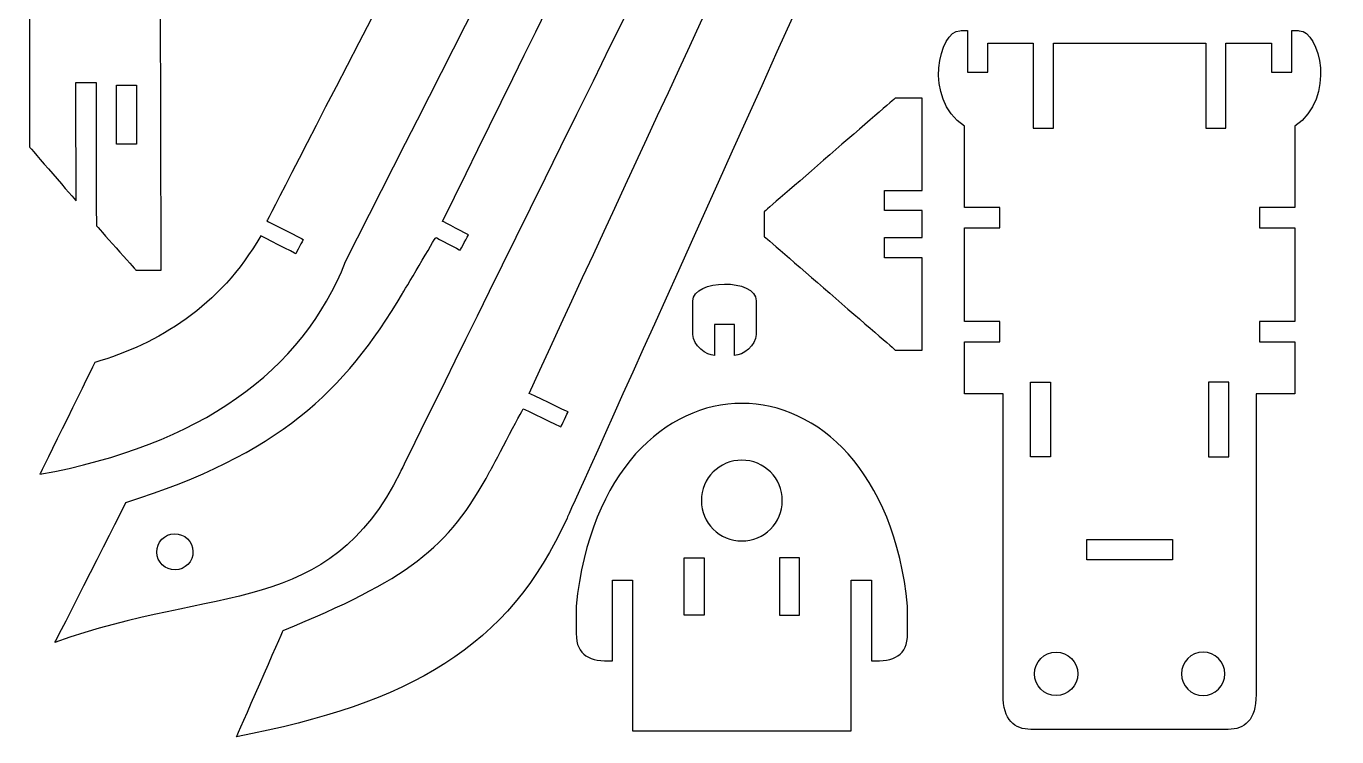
# Model space of a CAD drawing. Header units: centimetres. Extents: x -1416 to 662, y 154 to 1327.
# Drawn here: x -851.5 to -355.9, y 549 to 817.9 of the extents above; entities that cross this region are included whole.
import ezdxf

# ---------------------------------------------------------------- set-up
doc = ezdxf.new("R2010")
doc.units = ezdxf.units.CM
doc.header["$MEASUREMENT"] = 0
doc.layers.add('Camada 1', color=3, linetype='Continuous')

msp = doc.modelspace()

# ---------------------------------------------------------------- linework, layer by layer
at = {"layer": 'Camada 1', "lineweight": 25}
for points, knots in [([(-439.33872, 1309.54145), (-437.68137, 1311.28262), (-435.43601, 1312.27068), (-432.8414, 1312.27068), (-432.8414, 1312.27068), (-427.815756, 1312.27068), (-423.741342, 1308.19652), (-423.741342, 1303.171384), (-423.741342, 1303.171384), (-423.741342, 1298.145994), (-427.815756, 1294.071326), (-432.8414, 1294.071326), (-432.8414, 1294.071326), (-432.8414, 1294.071326), (-432.8414, 1294.071326), (-432.841654, 1294.071326), (-432.841654, 1294.071326), (-435.520084, 1294.071326), (-437.927242, 1295.228804), (-439.592466, 1297.07005), (-439.592466, 1297.07005), (-537.202126, 1109.411802), (-634.127764, 919.62986), (-730.736664, 728.86189), (-730.736664, 728.86189), (-747.140492, 687.119022), (-785.777194, 659.365712), (-846.372704, 648.320522), (-846.372704, 648.320522), (-846.372704, 648.320522), (-825.580772, 690.638192), (-825.580772, 690.638192), (-825.580772, 690.638192), (-801.496492, 697.751208), (-778.406114, 711.581254), (-762.859536, 738.578406), (-762.859536, 738.578406), (-762.859536, 738.578406), (-749.562128, 731.7613), (-749.562128, 731.7613), (-749.562128, 731.7613), (-749.562128, 731.7613), (-746.784384, 737.178866), (-746.784384, 737.178866), (-746.784384, 737.178866), (-746.784384, 737.178866), (-760.494288, 744.209078), (-760.494288, 744.209078), (-760.494288, 744.209078), (-760.494288, 744.209078), (-477.46666, 1293.302214), (-477.46666, 1293.302214), (-477.46666, 1293.302214), (-477.46666, 1293.302214), (-466.080094, 1287.464024), (-466.080094, 1287.464024), (-466.080094, 1287.464024), (-466.080094, 1287.464024), (-463.30235, 1292.881844), (-463.30235, 1292.881844), (-463.30235, 1292.881844), (-463.30235, 1292.881844), (-475.031816, 1298.896564), (-475.031816, 1298.896564), (-475.031816, 1298.896564), (-469.857582, 1306.786312), (-463.387694, 1310.48252), (-455.389996, 1308.772338), (-455.389996, 1308.772338), (-457.477114, 1310.438324), (-458.818488, 1313.008042), (-458.818488, 1315.889418), (-458.818488, 1315.889418), (-458.818488, 1320.914808), (-454.744074, 1324.989222), (-449.718684, 1324.989222), (-449.718684, 1324.989222), (-444.693294, 1324.989222), (-440.61888, 1320.914808), (-440.61888, 1315.889418), (-440.61888, 1315.889418), (-440.61888, 1315.889418), (-440.61888, 1315.88891), (-440.61888, 1315.88891), (-440.61888, 1315.88891), (-440.61888, 1315.88891), (-440.61888, 1315.888402), (-440.61888, 1315.888402), (-440.61888, 1315.888402), (-440.61888, 1315.888402), (-440.61888, 1315.88764), (-440.61888, 1315.88764), (-440.61888, 1315.88764), (-440.61888, 1314.403264), (-440.975242, 1313.001692), (-441.60567, 1311.764204), (-441.60567, 1311.764204), (-441.60567, 1311.764204), (-439.33872, 1309.54145), (-439.33872, 1309.54145)], [0, 0, 0, 0, 0.0384615385, 0.0384615385, 0.0384615385, 0.0384615485, 0.0769230769, 0.0769230769, 0.0769230769, 0.0769230869, 0.1153846154, 0.1153846154, 0.1153846154, 0.1153846254, 0.1538461538, 0.1538461538, 0.1538461538, 0.1538461638, 0.1923076923, 0.1923076923, 0.1923076923, 0.1923077023, 0.2307692308, 0.2307692308, 0.2307692308, 0.2307692408, 0.2692307692, 0.2692307692, 0.2692307692, 0.2692307792, 0.3076923077, 0.3076923077, 0.3076923077, 0.3076923177, 0.3461538462, 0.3461538462, 0.3461538462, 0.3461538562, 0.3846153846, 0.3846153846, 0.3846153846, 0.3846153946, 0.4230769231, 0.4230769231, 0.4230769231, 0.4230769331, 0.4615384615, 0.4615384615, 0.4615384615, 0.4615384715, 0.5, 0.5, 0.5, 0.50000001, 0.5384615385, 0.5384615385, 0.5384615385, 0.5384615485, 0.5769230769, 0.5769230769, 0.5769230769, 0.5769230869, 0.6153846154, 0.6153846154, 0.6153846154, 0.6153846254, 0.6538461538, 0.6538461538, 0.6538461538, 0.6538461638, 0.6923076923, 0.6923076923, 0.6923076923, 0.6923077023, 0.7307692308, 0.7307692308, 0.7307692308, 0.7307692408, 0.7692307692, 0.7692307692, 0.7692307692, 0.7692307792, 0.8076923077, 0.8076923077, 0.8076923077, 0.8076923177, 0.8461538462, 0.8461538462, 0.8461538462, 0.8461538562, 0.8846153846, 0.8846153846, 0.8846153846, 0.8846153946, 0.9230769231, 0.9230769231, 0.9230769231, 0.9230769331, 1, 1, 1, 1]), ([(-417.393628, 1303.168844), (-417.393628, 1303.168844), (-406.961848, 1297.68727), (-406.961848, 1297.68727), (-406.961848, 1297.68727), (-406.961848, 1297.68727), (-410.029152, 1291.85035), (-410.029152, 1291.85035), (-410.029152, 1291.85035), (-410.029152, 1291.85035), (-420.09187, 1297.137614), (-420.09187, 1297.137614), (-420.09187, 1297.137614), (-518.974832, 1104.335612), (-598.3224, 938.740312), (-694.041792, 744.019594), (-694.041792, 744.019594), (-694.041792, 744.019594), (-684.322736, 738.911654), (-684.322736, 738.911654), (-684.322736, 738.911654), (-684.322736, 738.911654), (-687.389532, 733.074734), (-687.389532, 733.074734), (-687.389532, 733.074734), (-687.389532, 733.074734), (-696.664088, 737.94747), (-696.664088, 737.94747), (-696.664088, 737.94747), (-696.664088, 737.94747), (-709.226928, 716.76514), (-709.226928, 716.76514), (-709.226928, 716.76514), (-731.322896, 679.50715), (-756.030746, 655.935188), (-813.83251, 637.635504), (-813.83251, 637.635504), (-813.83251, 637.635504), (-840.670912, 584.674218), (-840.670912, 584.674218), (-840.670912, 584.674218), (-779.493742, 606.838766), (-737.28326, 593.956394), (-710.038458, 649.257782), (-710.038458, 649.257782), (-710.038458, 649.257782), (-395.917928, 1286.827246), (-395.917928, 1286.827246), (-395.917928, 1286.827246), (-392.637518, 1293.486618), (-392.542776, 1298.990036), (-399.0467, 1303.43021), (-399.0467, 1303.43021), (-399.0467, 1303.43021), (-412.466536, 1312.28973), (-412.466536, 1312.28973), (-412.466536, 1312.28973), (-412.466536, 1312.28973), (-417.393628, 1303.168844), (-417.393628, 1303.168844)], [0, 0, 0, 0, 0.0625, 0.0625, 0.0625, 0.06250001, 0.125, 0.125, 0.125, 0.12500001, 0.1875, 0.1875, 0.1875, 0.18750001, 0.25, 0.25, 0.25, 0.25000001, 0.3125, 0.3125, 0.3125, 0.31250001, 0.375, 0.375, 0.375, 0.37500001, 0.4375, 0.4375, 0.4375, 0.43750001, 0.5, 0.5, 0.5, 0.50000001, 0.5625, 0.5625, 0.5625, 0.56250001, 0.625, 0.625, 0.625, 0.62500001, 0.6875, 0.6875, 0.6875, 0.68750001, 0.75, 0.75, 0.75, 0.75000001, 0.8125, 0.8125, 0.8125, 0.81250001, 0.875, 0.875, 0.875, 0.87500001, 1, 1, 1, 1]), ([(-807.279564, 1268.593094), (-807.279564, 1268.593094), (-807.197522, 1236.0275), (-807.197522, 1236.0275), (-807.197522, 1236.0275), (-807.197522, 1236.0275), (-800.189408, 1236.045534), (-800.189408, 1236.045534), (-800.189408, 1236.045534), (-800.189408, 1236.045534), (-800.139116, 1215.909938), (-800.139116, 1215.909938), (-800.139116, 1215.909938), (-800.139116, 1215.909938), (-808.899068, 1215.887332), (-808.899068, 1215.887332), (-808.899068, 1215.887332), (-808.899068, 1215.887332), (-808.932088, 1229.252304), (-808.932088, 1229.252304), (-808.932088, 1229.252304), (-808.932088, 1229.252304), (-816.562502, 1229.233254), (-816.562502, 1229.233254), (-816.562502, 1229.233254), (-816.562502, 1229.233254), (-816.505098, 1206.428626), (-816.505098, 1206.428626), (-816.505098, 1206.428626), (-816.505098, 1206.428626), (-830.99783, 1199.82361), (-830.99783, 1199.82361), (-830.99783, 1199.82361), (-830.99783, 1199.82361), (-830.085716, 836.78014), (-830.085716, 836.78014), (-830.085716, 836.78014), (-830.085716, 836.78014), (-800.76548, 836.8538), (-800.76548, 836.8538), (-800.76548, 836.8538), (-800.76548, 836.8538), (-800.485826, 725.622628), (-800.485826, 725.622628), (-800.485826, 725.622628), (-800.485826, 725.622628), (-810.024034, 725.598498), (-810.024034, 725.598498), (-810.024034, 725.598498), (-810.024034, 725.598498), (-825.000382, 742.37215), (-825.000382, 742.37215), (-825.000382, 742.37215), (-825.000382, 742.37215), (-825.13678, 796.554668), (-825.13678, 796.554668), (-825.13678, 796.554668), (-825.13678, 796.554668), (-832.766686, 796.535618), (-832.766686, 796.535618), (-832.766686, 796.535618), (-832.766686, 796.535618), (-832.654418, 751.755418), (-832.654418, 751.755418), (-832.654418, 751.755418), (-832.654418, 751.755418), (-850.322912, 772.174224), (-850.322912, 772.174224), (-850.322912, 772.174224), (-850.322912, 772.174224), (-849.634826, 1200.72912), (-849.634826, 1200.72912), (-849.634826, 1200.72912), (-851.52992, 1240.80905), (-823.60389, 1250.004612), (-807.279564, 1268.593094)], [0, 0, 0, 0, 0.05, 0.05, 0.05, 0.05000001, 0.1, 0.1, 0.1, 0.10000001, 0.15, 0.15, 0.15, 0.15000001, 0.2, 0.2, 0.2, 0.20000001, 0.25, 0.25, 0.25, 0.25000001, 0.3, 0.3, 0.3, 0.30000001, 0.35, 0.35, 0.35, 0.35000001, 0.4, 0.4, 0.4, 0.40000001, 0.45, 0.45, 0.45, 0.45000001, 0.5, 0.5, 0.5, 0.50000001, 0.55, 0.55, 0.55, 0.55000001, 0.6, 0.6, 0.6, 0.60000001, 0.65, 0.65, 0.65, 0.65000001, 0.7, 0.7, 0.7, 0.70000001, 0.75, 0.75, 0.75, 0.75000001, 0.8, 0.8, 0.8, 0.80000001, 0.85, 0.85, 0.85, 0.85000001, 0.9, 0.9, 0.9, 0.90000001, 1, 1, 1, 1]), ([(-400.699732, 1245.575106), (-400.699732, 1245.575106), (-390.516618, 1240.728786), (-390.516618, 1240.728786), (-390.516618, 1240.728786), (-390.516618, 1240.728786), (-393.205716, 1235.07881), (-393.205716, 1235.07881), (-393.205716, 1235.07881), (-393.205716, 1235.07881), (-403.031706, 1239.755204), (-403.031706, 1239.755204), (-403.031706, 1239.755204), (-488.136184, 1052.589462), (-574.97853, 865.826056), (-661.360882, 678.958764), (-661.360882, 678.958764), (-661.360882, 678.958764), (-646.612372, 671.938204), (-646.612372, 671.938204), (-646.612372, 671.938204), (-646.612372, 671.938204), (-649.301216, 666.288482), (-649.301216, 666.288482), (-649.301216, 666.288482), (-649.301216, 666.288482), (-663.619704, 673.102794), (-663.619704, 673.102794), (-663.619704, 673.102794), (-663.619704, 673.102794), (-676.14546, 649.488668), (-676.14546, 649.488668), (-676.14546, 649.488668), (-691.727344, 620.11179), (-707.853804, 608.395532), (-754.386858, 589.209642), (-754.386858, 589.209642), (-754.386858, 589.209642), (-771.982962, 549.01592), (-771.982962, 549.01592), (-771.982962, 549.01592), (-706.48322, 561.671978), (-669.089086, 582.692256), (-646.996674, 631.785376), (-646.996674, 631.785376), (-646.996674, 631.785376), (-377.612148, 1230.385906), (-377.612148, 1230.385906), (-377.612148, 1230.385906), (-374.720866, 1236.811344), (-375.885202, 1241.59391), (-382.21793, 1245.559866), (-382.21793, 1245.559866), (-382.21793, 1245.559866), (-396.639034, 1254.106204), (-396.639034, 1254.106204), (-396.639034, 1254.106204), (-396.639034, 1254.106204), (-400.699732, 1245.575106), (-400.699732, 1245.575106)], [0, 0, 0, 0, 0.0625, 0.0625, 0.0625, 0.06250001, 0.125, 0.125, 0.125, 0.12500001, 0.1875, 0.1875, 0.1875, 0.18750001, 0.25, 0.25, 0.25, 0.25000001, 0.3125, 0.3125, 0.3125, 0.31250001, 0.375, 0.375, 0.375, 0.37500001, 0.4375, 0.4375, 0.4375, 0.43750001, 0.5, 0.5, 0.5, 0.50000001, 0.5625, 0.5625, 0.5625, 0.56250001, 0.625, 0.625, 0.625, 0.62500001, 0.6875, 0.6875, 0.6875, 0.68750001, 0.75, 0.75, 0.75, 0.75000001, 0.8125, 0.8125, 0.8125, 0.81250001, 0.875, 0.875, 0.875, 0.87500001, 1, 1, 1, 1]), ([(-396.93977, 551.803316), (-390.840976, 551.803316), (-386.415026, 555.25543), (-386.415026, 564.958738), (-386.415026, 564.958738), (-386.415026, 564.958738), (-386.415026, 678.756326), (-386.415026, 678.756326), (-386.415026, 678.756326), (-386.415026, 678.756326), (-371.778784, 678.756326), (-371.778784, 678.756326), (-371.778784, 678.756326), (-371.778784, 678.756326), (-371.778784, 698.454788), (-371.778784, 698.454788), (-371.778784, 698.454788), (-371.778784, 698.454788), (-385.1783, 698.454788), (-385.1783, 698.454788), (-385.1783, 698.454788), (-385.1783, 698.454788), (-385.1783, 706.082154), (-385.1783, 706.082154), (-385.1783, 706.082154), (-385.1783, 706.082154), (-371.778784, 706.082154), (-371.778784, 706.082154), (-371.778784, 706.082154), (-371.778784, 706.082154), (-371.778784, 741.619548), (-371.778784, 741.619548), (-371.778784, 741.619548), (-371.778784, 741.619548), (-385.1783, 741.619548), (-385.1783, 741.619548), (-385.1783, 741.619548), (-385.1783, 741.619548), (-385.1783, 749.246914), (-385.1783, 749.246914), (-385.1783, 749.246914), (-385.1783, 749.246914), (-371.778784, 749.246914), (-371.778784, 749.246914), (-371.778784, 749.246914), (-371.778784, 749.246914), (-371.778784, 780.083276), (-371.778784, 780.083276), (-371.778784, 780.083276), (-355.910896, 790.721304), (-362.477812, 816.162706), (-370.097304, 816.174644), (-370.097304, 816.174644), (-370.097304, 816.174644), (-372.971314, 816.179216), (-372.971314, 816.179216), (-372.971314, 816.179216), (-372.971314, 816.179216), (-372.971314, 800.497256), (-372.971314, 800.497256), (-372.971314, 800.497256), (-372.971314, 800.497256), (-380.59868, 800.497256), (-380.59868, 800.497256), (-380.59868, 800.497256), (-380.59868, 800.497256), (-380.59868, 811.465484), (-380.59868, 811.465484), (-380.59868, 811.465484), (-380.59868, 811.465484), (-397.817594, 811.465484), (-397.817594, 811.465484), (-397.817594, 811.465484), (-397.817594, 811.465484), (-397.817594, 779.259808), (-397.817594, 779.259808), (-397.817594, 779.259808), (-397.817594, 779.259808), (-405.445214, 779.259808), (-405.445214, 779.259808), (-405.445214, 779.259808), (-405.445214, 779.259808), (-405.445214, 811.465484), (-405.445214, 811.465484), (-405.445214, 811.465484), (-405.445214, 811.465484), (-463.087974, 811.465484), (-463.087974, 811.465484), (-463.087974, 811.465484), (-463.087974, 811.465484), (-463.087974, 779.259808), (-463.087974, 779.259808), (-463.087974, 779.259808), (-463.087974, 779.259808), (-470.71534, 779.259808), (-470.71534, 779.259808), (-470.71534, 779.259808), (-470.71534, 779.259808), (-470.71534, 811.465484), (-470.71534, 811.465484), (-470.71534, 811.465484), (-470.71534, 811.465484), (-487.934254, 811.465484), (-487.934254, 811.465484), (-487.934254, 811.465484), (-487.934254, 811.465484), (-487.934254, 800.497256), (-487.934254, 800.497256), (-487.934254, 800.497256), (-487.934254, 800.497256), (-495.56162, 800.497256), (-495.56162, 800.497256), (-495.56162, 800.497256), (-495.56162, 800.497256), (-495.56162, 816.179216), (-495.56162, 816.179216), (-495.56162, 816.179216), (-495.56162, 816.179216), (-498.43563, 816.174644), (-498.43563, 816.174644), (-498.43563, 816.174644), (-506.054868, 816.162706), (-512.621784, 790.721304), (-496.753896, 780.083276), (-496.753896, 780.083276), (-496.753896, 780.083276), (-496.753896, 749.246914), (-496.753896, 749.246914), (-496.753896, 749.246914), (-496.753896, 749.246914), (-483.354888, 749.246914), (-483.354888, 749.246914), (-483.354888, 749.246914), (-483.354888, 749.246914), (-483.354888, 741.619548), (-483.354888, 741.619548), (-483.354888, 741.619548), (-483.354888, 741.619548), (-496.753896, 741.619548), (-496.753896, 741.619548), (-496.753896, 741.619548), (-496.753896, 741.619548), (-496.753896, 706.082154), (-496.753896, 706.082154), (-496.753896, 706.082154), (-496.753896, 706.082154), (-483.354888, 706.082154), (-483.354888, 706.082154), (-483.354888, 706.082154), (-483.354888, 706.082154), (-483.354888, 698.454788), (-483.354888, 698.454788), (-483.354888, 698.454788), (-483.354888, 698.454788), (-496.753896, 698.454788), (-496.753896, 698.454788), (-496.753896, 698.454788), (-496.753896, 698.454788), (-496.753896, 678.756326), (-496.753896, 678.756326), (-496.753896, 678.756326), (-496.753896, 678.756326), (-482.117654, 678.756326), (-482.117654, 678.756326), (-482.117654, 678.756326), (-482.117654, 678.756326), (-482.117654, 564.958738), (-482.117654, 564.958738), (-482.117654, 564.958738), (-482.117654, 555.25543), (-477.691958, 551.803316), (-471.59291, 551.803316), (-471.59291, 551.803316), (-471.59291, 551.803316), (-396.93977, 551.803316), (-396.93977, 551.803316)], [0, 0, 0, 0, 0.0222222222, 0.0222222222, 0.0222222222, 0.0222222322, 0.0444444444, 0.0444444444, 0.0444444444, 0.0444444544, 0.0666666667, 0.0666666667, 0.0666666667, 0.0666666767, 0.0888888889, 0.0888888889, 0.0888888889, 0.0888888989, 0.1111111111, 0.1111111111, 0.1111111111, 0.1111111211, 0.1333333333, 0.1333333333, 0.1333333333, 0.1333333433, 0.1555555556, 0.1555555556, 0.1555555556, 0.1555555656, 0.1777777778, 0.1777777778, 0.1777777778, 0.1777777878, 0.2, 0.2, 0.2, 0.20000001, 0.2222222222, 0.2222222222, 0.2222222222, 0.2222222322, 0.2444444444, 0.2444444444, 0.2444444444, 0.2444444544, 0.2666666667, 0.2666666667, 0.2666666667, 0.2666666767, 0.2888888889, 0.2888888889, 0.2888888889, 0.2888888989, 0.3111111111, 0.3111111111, 0.3111111111, 0.3111111211, 0.3333333333, 0.3333333333, 0.3333333333, 0.3333333433, 0.3555555556, 0.3555555556, 0.3555555556, 0.3555555656, 0.3777777778, 0.3777777778, 0.3777777778, 0.3777777878, 0.4, 0.4, 0.4, 0.40000001, 0.4222222222, 0.4222222222, 0.4222222222, 0.4222222322, 0.4444444444, 0.4444444444, 0.4444444444, 0.4444444544, 0.4666666667, 0.4666666667, 0.4666666667, 0.4666666767, 0.4888888889, 0.4888888889, 0.4888888889, 0.4888888989, 0.5111111111, 0.5111111111, 0.5111111111, 0.5111111211, 0.5333333333, 0.5333333333, 0.5333333333, 0.5333333433, 0.5555555556, 0.5555555556, 0.5555555556, 0.5555555656, 0.5777777778, 0.5777777778, 0.5777777778, 0.5777777878, 0.6, 0.6, 0.6, 0.60000001, 0.6222222222, 0.6222222222, 0.6222222222, 0.6222222322, 0.6444444444, 0.6444444444, 0.6444444444, 0.6444444544, 0.6666666667, 0.6666666667, 0.6666666667, 0.6666666767, 0.6888888889, 0.6888888889, 0.6888888889, 0.6888888989, 0.7111111111, 0.7111111111, 0.7111111111, 0.7111111211, 0.7333333333, 0.7333333333, 0.7333333333, 0.7333333433, 0.7555555556, 0.7555555556, 0.7555555556, 0.7555555656, 0.7777777778, 0.7777777778, 0.7777777778, 0.7777777878, 0.8, 0.8, 0.8, 0.80000001, 0.8222222222, 0.8222222222, 0.8222222222, 0.8222222322, 0.8444444444, 0.8444444444, 0.8444444444, 0.8444444544, 0.8666666667, 0.8666666667, 0.8666666667, 0.8666666767, 0.8888888889, 0.8888888889, 0.8888888889, 0.8888888989, 0.9111111111, 0.9111111111, 0.9111111111, 0.9111111211, 0.9333333333, 0.9333333333, 0.9333333333, 0.9333333433, 0.9555555556, 0.9555555556, 0.9555555556, 0.9555555656, 1, 1, 1, 1]), ([(-809.761144, 773.255502), (-809.761144, 773.255502), (-809.817278, 795.579816), (-809.817278, 795.579816), (-809.817278, 795.579816), (-809.817278, 795.579816), (-817.389018, 795.560766), (-817.389018, 795.560766), (-817.389018, 795.560766), (-817.389018, 795.560766), (-817.332884, 773.236452), (-817.332884, 773.236452), (-817.332884, 773.236452), (-817.332884, 773.236452), (-809.761144, 773.255502), (-809.761144, 773.255502)], [0, 0, 0, 0, 0.2, 0.2, 0.2, 0.20000001, 0.4, 0.4, 0.4, 0.40000001, 0.6, 0.6, 0.6, 0.60000001, 1, 1, 1, 1]), ([(-512.669282, 737.876858), (-512.669282, 737.876858), (-526.894552, 737.876858), (-526.894552, 737.876858), (-526.894552, 737.876858), (-526.894552, 737.876858), (-526.894552, 730.249492), (-526.894552, 730.249492), (-526.894552, 730.249492), (-526.894552, 730.249492), (-512.669282, 730.249492), (-512.669282, 730.249492), (-512.669282, 730.249492), (-512.669282, 730.249492), (-512.669282, 695.336938), (-512.669282, 695.336938), (-512.669282, 695.336938), (-512.669282, 695.336938), (-522.865096, 695.336938), (-522.865096, 695.336938), (-522.865096, 695.336938), (-522.865096, 695.336938), (-572.44615, 738.339392), (-572.44615, 738.339392), (-572.44615, 738.339392), (-572.44615, 738.339392), (-572.44615, 747.669066), (-572.44615, 747.669066), (-572.44615, 747.669066), (-572.44615, 747.669066), (-522.865096, 790.67152), (-522.865096, 790.67152), (-522.865096, 790.67152), (-522.865096, 790.67152), (-512.669282, 790.67152), (-512.669282, 790.67152), (-512.669282, 790.67152), (-512.669282, 790.67152), (-512.669282, 755.758712), (-512.669282, 755.758712), (-512.669282, 755.758712), (-512.669282, 755.758712), (-526.894552, 755.758712), (-526.894552, 755.758712), (-526.894552, 755.758712), (-526.894552, 755.758712), (-526.894552, 748.131092), (-526.894552, 748.131092), (-526.894552, 748.131092), (-526.894552, 748.131092), (-512.669282, 748.131092), (-512.669282, 748.131092), (-512.669282, 748.131092), (-512.669282, 748.131092), (-512.669282, 737.876858), (-512.669282, 737.876858)], [0, 0, 0, 0, 0.0666666667, 0.0666666667, 0.0666666667, 0.0666666767, 0.1333333333, 0.1333333333, 0.1333333333, 0.1333333433, 0.2, 0.2, 0.2, 0.20000001, 0.2666666667, 0.2666666667, 0.2666666667, 0.2666666767, 0.3333333333, 0.3333333333, 0.3333333333, 0.3333333433, 0.4, 0.4, 0.4, 0.40000001, 0.4666666667, 0.4666666667, 0.4666666667, 0.4666666767, 0.5333333333, 0.5333333333, 0.5333333333, 0.5333333433, 0.6, 0.6, 0.6, 0.60000001, 0.6666666667, 0.6666666667, 0.6666666667, 0.6666666767, 0.7333333333, 0.7333333333, 0.7333333333, 0.7333333433, 0.8, 0.8, 0.8, 0.80000001, 0.8666666667, 0.8666666667, 0.8666666667, 0.8666666767, 1, 1, 1, 1]), ([(-583.623166, 693.306208), (-580.626982, 693.306208), (-575.46494, 697.061852), (-575.46494, 701.231262), (-575.46494, 701.231262), (-575.46494, 701.231262), (-575.46494, 713.901798), (-575.46494, 713.901798), (-575.46494, 713.901798), (-575.46494, 722.658194), (-599.40825, 722.170514), (-599.40825, 713.901798), (-599.40825, 713.901798), (-599.40825, 713.901798), (-599.40825, 701.231262), (-599.40825, 701.231262), (-599.40825, 701.231262), (-599.40825, 697.060074), (-594.246462, 693.306208), (-591.250278, 693.306208), (-591.250278, 693.306208), (-591.250278, 693.306208), (-591.250278, 704.979286), (-591.250278, 704.979286), (-591.250278, 704.979286), (-591.250278, 704.979286), (-583.623166, 704.979286), (-583.623166, 704.979286), (-583.623166, 704.979286), (-583.623166, 704.979286), (-583.623166, 693.306208), (-583.623166, 693.306208)], [0, 0, 0, 0, 0.1111111111, 0.1111111111, 0.1111111111, 0.1111111211, 0.2222222222, 0.2222222222, 0.2222222222, 0.2222222322, 0.3333333333, 0.3333333333, 0.3333333333, 0.3333333433, 0.4444444444, 0.4444444444, 0.4444444444, 0.4444444544, 0.5555555556, 0.5555555556, 0.5555555556, 0.5555555656, 0.6666666667, 0.6666666667, 0.6666666667, 0.6666666767, 0.7777777778, 0.7777777778, 0.7777777778, 0.7777777878, 1, 1, 1, 1]), ([(-471.794332, 683.18253), (-471.794332, 683.18253), (-471.794332, 654.89709), (-471.794332, 654.89709), (-471.794332, 654.89709), (-471.794332, 654.89709), (-464.166966, 654.89709), (-464.166966, 654.89709), (-464.166966, 654.89709), (-464.166966, 654.89709), (-464.166966, 683.18253), (-464.166966, 683.18253), (-464.166966, 683.18253), (-464.166966, 683.18253), (-471.794332, 683.18253), (-471.794332, 683.18253)], [0, 0, 0, 0, 0.2, 0.2, 0.2, 0.20000001, 0.4, 0.4, 0.4, 0.40000001, 0.6, 0.6, 0.6, 0.60000001, 1, 1, 1, 1]), ([(-396.738348, 683.18253), (-396.738348, 683.18253), (-396.738348, 654.89709), (-396.738348, 654.89709), (-396.738348, 654.89709), (-396.738348, 654.89709), (-404.365968, 654.89709), (-404.365968, 654.89709), (-404.365968, 654.89709), (-404.365968, 654.89709), (-404.365968, 683.18253), (-404.365968, 683.18253), (-404.365968, 683.18253), (-404.365968, 683.18253), (-396.738348, 683.18253), (-396.738348, 683.18253)], [0, 0, 0, 0, 0.2, 0.2, 0.2, 0.20000001, 0.4, 0.4, 0.4, 0.40000001, 0.6, 0.6, 0.6, 0.60000001, 1, 1, 1, 1]), ([(-580.878696, 675.17137), (-552.164504, 675.158924), (-523.33906, 649.686026), (-518.219182, 598.454226), (-518.219182, 598.454226), (-518.219182, 598.454226), (-518.219182, 588.061816), (-518.219182, 588.061816), (-518.219182, 588.061816), (-518.219182, 579.782686), (-523.422372, 577.302122), (-531.90267, 577.801232), (-531.90267, 577.801232), (-531.90267, 577.801232), (-531.90267, 608.32238), (-531.90267, 608.32238), (-531.90267, 608.32238), (-531.90267, 608.32238), (-539.530036, 608.32238), (-539.530036, 608.32238), (-539.530036, 608.32238), (-539.530036, 608.32238), (-539.530036, 551.225974), (-539.530036, 551.225974), (-539.530036, 551.225974), (-539.530036, 551.225974), (-622.227356, 551.225974), (-622.227356, 551.225974), (-622.227356, 551.225974), (-622.227356, 551.225974), (-622.227356, 608.32238), (-622.227356, 608.32238), (-622.227356, 608.32238), (-622.227356, 608.32238), (-629.854722, 608.32238), (-629.854722, 608.32238), (-629.854722, 608.32238), (-629.854722, 608.32238), (-629.854722, 577.801232), (-629.854722, 577.801232), (-629.854722, 577.801232), (-638.334766, 577.302122), (-643.537956, 579.782686), (-643.537956, 588.061816), (-643.537956, 588.061816), (-643.537956, 588.061816), (-643.537956, 598.454226), (-643.537956, 598.454226), (-643.537956, 598.454226), (-638.418332, 649.686026), (-609.593142, 675.158924), (-580.878696, 675.17137)], [0, 0, 0, 0, 0.0714285714, 0.0714285714, 0.0714285714, 0.0714285814, 0.1428571429, 0.1428571429, 0.1428571429, 0.1428571529, 0.2142857143, 0.2142857143, 0.2142857143, 0.2142857243, 0.2857142857, 0.2857142857, 0.2857142857, 0.2857142957, 0.3571428571, 0.3571428571, 0.3571428571, 0.3571428671, 0.4285714286, 0.4285714286, 0.4285714286, 0.4285714386, 0.5, 0.5, 0.5, 0.50000001, 0.5714285714, 0.5714285714, 0.5714285714, 0.5714285814, 0.6428571429, 0.6428571429, 0.6428571429, 0.6428571529, 0.7142857143, 0.7142857143, 0.7142857143, 0.7142857243, 0.7857142857, 0.7857142857, 0.7857142857, 0.7857142957, 0.8571428571, 0.8571428571, 0.8571428571, 0.8571428671, 1, 1, 1, 1]), ([(-580.905366, 653.686272), (-572.459104, 653.686272), (-565.611772, 646.839194), (-565.611772, 638.392678), (-565.611772, 638.392678), (-565.611772, 629.946416), (-572.459104, 623.099084), (-580.905366, 623.099084), (-580.905366, 623.099084), (-589.351882, 623.099084), (-596.19896, 629.946416), (-596.19896, 638.392678), (-596.19896, 638.392678), (-596.19896, 646.839194), (-589.351882, 653.686272), (-580.905366, 653.686272)], [0, 0, 0, 0, 0.2, 0.2, 0.2, 0.20000001, 0.4, 0.4, 0.4, 0.40000001, 0.6, 0.6, 0.6, 0.60000001, 1, 1, 1, 1]), ([(-795.449514, 625.843808), (-799.232844, 625.770148), (-802.240204, 622.6429), (-802.16629, 618.859824), (-802.16629, 618.859824), (-802.09263, 615.076748), (-798.965382, 612.069134), (-795.182306, 612.143048), (-795.182306, 612.143048), (-791.39923, 612.216708), (-788.391616, 615.343956), (-788.46553, 619.127032), (-788.46553, 619.127032), (-788.539444, 622.910362), (-791.666438, 625.917722), (-795.449514, 625.843808)], [0, 0, 0, 0, 0.2, 0.2, 0.2, 0.20000001, 0.4, 0.4, 0.4, 0.40000001, 0.6, 0.6, 0.6, 0.60000001, 1, 1, 1, 1]), ([(-418.043106, 615.974384), (-418.043106, 615.974384), (-418.043106, 623.60175), (-418.043106, 623.60175), (-418.043106, 623.60175), (-418.043106, 623.60175), (-450.489828, 623.60175), (-450.489828, 623.60175), (-450.489828, 623.60175), (-450.489828, 623.60175), (-450.489828, 615.974384), (-450.489828, 615.974384), (-450.489828, 615.974384), (-450.489828, 615.974384), (-418.043106, 615.974384), (-418.043106, 615.974384)], [0, 0, 0, 0, 0.2, 0.2, 0.2, 0.20000001, 0.4, 0.4, 0.4, 0.40000001, 0.6, 0.6, 0.6, 0.60000001, 1, 1, 1, 1]), ([(-595.08771, 595.008462), (-595.08771, 595.008462), (-595.08771, 616.716064), (-595.08771, 616.716064), (-595.08771, 616.716064), (-595.08771, 616.716064), (-602.714822, 616.716064), (-602.714822, 616.716064), (-602.714822, 616.716064), (-602.714822, 616.716064), (-602.714822, 595.008462), (-602.714822, 595.008462), (-602.714822, 595.008462), (-602.714822, 595.008462), (-595.08771, 595.008462), (-595.08771, 595.008462)], [0, 0, 0, 0, 0.2, 0.2, 0.2, 0.20000001, 0.4, 0.4, 0.4, 0.40000001, 0.6, 0.6, 0.6, 0.60000001, 1, 1, 1, 1]), ([(-566.669936, 595.008462), (-566.669936, 595.008462), (-566.669936, 616.716064), (-566.669936, 616.716064), (-566.669936, 616.716064), (-566.669936, 616.716064), (-559.04257, 616.716064), (-559.04257, 616.716064), (-559.04257, 616.716064), (-559.04257, 616.716064), (-559.04257, 595.008462), (-559.04257, 595.008462), (-559.04257, 595.008462), (-559.04257, 595.008462), (-566.669936, 595.008462), (-566.669936, 595.008462)], [0, 0, 0, 0, 0.2, 0.2, 0.2, 0.20000001, 0.4, 0.4, 0.4, 0.40000001, 0.6, 0.6, 0.6, 0.60000001, 1, 1, 1, 1]), ([(-462.060798, 581.060814), (-466.60181, 581.060814), (-470.282778, 577.3801), (-470.282778, 572.838834), (-470.282778, 572.838834), (-470.282778, 568.297822), (-466.60181, 564.616854), (-462.060798, 564.616854), (-462.060798, 564.616854), (-457.519532, 564.616854), (-453.838564, 568.297822), (-453.838564, 572.838834), (-453.838564, 572.838834), (-453.838564, 577.3801), (-457.519532, 581.060814), (-462.060798, 581.060814)], [0, 0, 0, 0, 0.2, 0.2, 0.2, 0.20000001, 0.4, 0.4, 0.4, 0.40000001, 0.6, 0.6, 0.6, 0.60000001, 1, 1, 1, 1]), ([(-406.472136, 581.060814), (-401.93087, 581.060814), (-398.250156, 577.3801), (-398.250156, 572.838834), (-398.250156, 572.838834), (-398.250156, 568.297822), (-401.93087, 564.616854), (-406.472136, 564.616854), (-406.472136, 564.616854), (-411.013402, 564.616854), (-414.694116, 568.297822), (-414.694116, 572.838834), (-414.694116, 572.838834), (-414.694116, 577.3801), (-411.013402, 581.060814), (-406.472136, 581.060814)], [0, 0, 0, 0, 0.2, 0.2, 0.2, 0.20000001, 0.4, 0.4, 0.4, 0.40000001, 0.6, 0.6, 0.6, 0.60000001, 1, 1, 1, 1])]:
    msp.add_open_spline(points, degree=3, knots=knots, dxfattribs=at)

doc.saveas('drawing.dxf')
